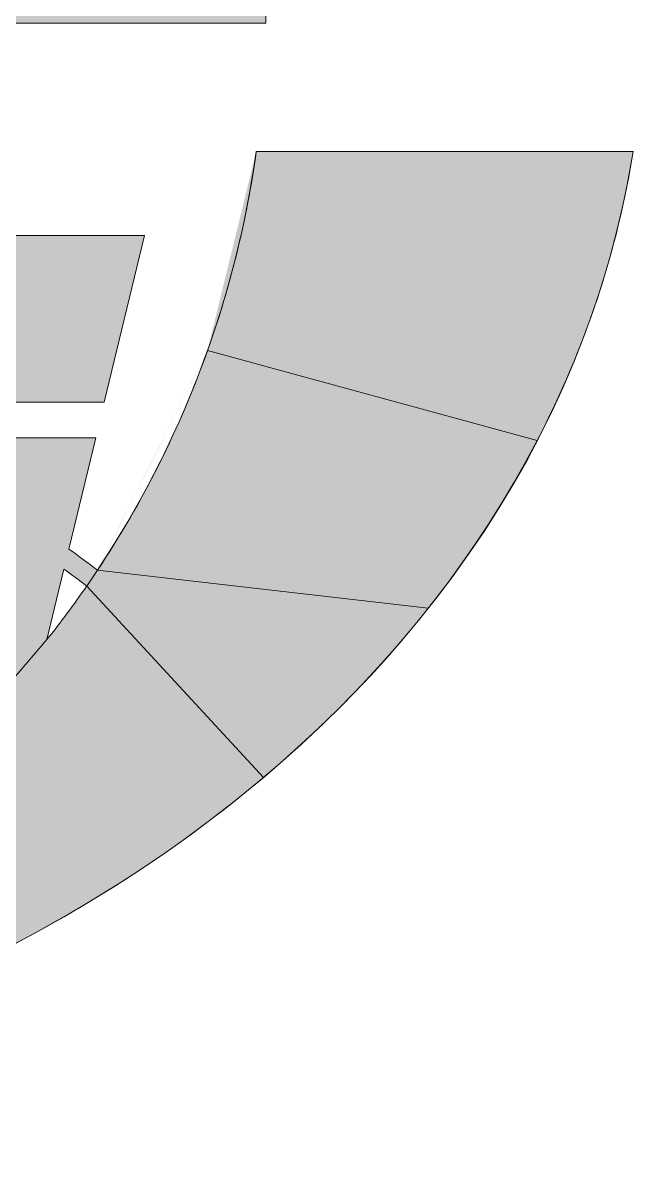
# Model space of a CAD drawing. Extents: x -2876908 to 633791, y -1383861 to 872234.
# Drawn here: x -698545 to -697086, y -207768 to -205025 of the extents above; entities that cross this region are included whole.
import ezdxf
from ezdxf.enums import TextEntityAlignment as Align

# ---------------------------------------------------------------- set-up
doc = ezdxf.new("R2010")
doc.units = 0
doc.header["$LTSCALE"] = 5
doc.header["$MEASUREMENT"] = 0
doc.layers.get('0').update_dxf_attribs({"linetype": 'CONTINUOUS', "lineweight": 25})
doc.layers.add('11', color=3, linetype='CONTINUOUS')
doc.layers.add('HFZT', color=5, linetype='CONTINUOUS', lineweight=15)
doc.styles.add('TSSD_NORM', font='tssdeng.shx', dxfattribs={"width": 0.7, "bigfont": 'hztxt.shx'})

# ---------------------------------------------------------------- blocks, each defined once
blk = doc.blocks.new('dfgdfger')
at = {"layer": 'HFZT'}
h = blk.add_hatch(color=5, dxfattribs=at)
edge = h.paths.add_edge_path()
edge.add_ellipse((447317.1, 387546.5), major_axis=(-2135.7, 0), ratio=0.799523, start_angle=224.752, end_angle=270.3684)
edge.add_line((447303.4, 389254), (447291.7, 389095.1))
edge.add_line((447291.7, 389095.1), (447342.5, 389095.1))
edge.add_ellipse((447317.1, 387546.5), major_axis=(1555.6, 0), ratio=0.995633, start_angle=34.5762, end_angle=89.0656, ccw=False)
edge.add_line((448597.9, 388425.4), (448597.9, 388425.4))
edge.add_line((448597.9, 388425.4), (448614.5, 388401.1))
edge.add_line((448614.5, 388401.1), (448833.8, 388748.7))
edge = h.paths.add_edge_path()
edge.add_ellipse((447317.1, 387546.5), major_axis=(-2135.7, 0), ratio=0.799523, start_angle=270.3684, end_angle=325.9049)
edge.add_line((445548.5, 388503.7), (446019.7, 388401.1))
edge.add_line((446019.7, 388401.1), (446036.3, 388425.4))
edge.add_ellipse((447317.1, 387546.5), major_axis=(-1555.6, 0), ratio=0.995633, start_angle=-89.0656, end_angle=-34.5762, ccw=False)
edge.add_line((447291.7, 389095.1), (447303.4, 389254))
edge = h.paths.add_edge_path()
edge.add_ellipse((447317.1, 387546.5), major_axis=(-1555.6, 0), ratio=0.995633, start_angle=-33.4888, end_angle=-0.5437, ccw=False)
edge.add_line((446019.7, 388401.1), (445548.5, 388503.7))
edge.add_ellipse((447317.1, 387546.5), major_axis=(-2135.7, 0), ratio=0.799523, start_angle=325.9049, end_angle=368.0953)
edge.add_line((445202.7, 387306), (445761.6, 387531.8))
edge.add_line((445761.6, 387531.8), (445761.6, 387561.2))
h = blk.add_hatch(color=5, dxfattribs=at)
h.paths.add_polyline_path([(448872.7, 387561.2), (448128.4, 387561.2), (448128.4, 387531.8), (448872.7, 387531.8)])
h.paths.add_polyline_path([(448128.4, 387561.2), (448099, 387561.2), (448099, 387531.8), (448128.4, 387531.8)])
h.paths.add_polyline_path([(448128.4, 387531.8), (448099, 387531.8, -0.043395), (448068.1, 387205.9), (448098, 387205.9, 0.042722)])
h.paths.add_polyline_path([(448048.5, 388094.5), (448020.8, 388084.7, -0.070389), (448099, 387561.2), (448128.4, 387561.2, 0.070615)])
h = blk.add_hatch(color=5, dxfattribs=at)
edge = h.paths.add_edge_path()
edge.add_ellipse((447317.1, 387546.5), major_axis=(-1555.6, 0), ratio=0.995633, start_angle=160.4945, end_angle=172.1456, ccw=False)
edge.add_line((448783.4, 387029.3), (449289.3, 386891.2))
edge.add_ellipse((447317.1, 387546.5), major_axis=(-2135.7, 0), ratio=0.799523, start_angle=517.432, end_angle=532.8797)
edge.add_line((449436.3, 387334.8), (448858.1, 387334.8))
h = blk.add_hatch(color=5, dxfattribs=at)
h.paths.add_polyline_path([(448291.2, 386747.7), (448054.2, 386747.7), (447742.1, 386499.3), (448463.2, 386499.3)])
h.paths.add_polyline_path([(448611.7, 386895.2), (448319.4, 386895.2), (448316.6, 386880.5), (448310.8, 386850.3), (448291.2, 386747.7), (448463.2, 386499.3), (448536.9, 386585.3), (448570.4, 386724.3)])
h.paths.add_polyline_path([(448686.7, 387205.9), (448341.7, 387011.7), (448329.8, 386949.6), (448624.8, 386949.6)])
h.paths.add_polyline_path([(448686.7, 387205.9), (448098, 387205.9), (448089.1, 387011.7), (448341.7, 387011.7)])
h.paths.add_polyline_path([(448085.6, 386984.7), (448081.6, 386954.8, -0.029667), (448310.8, 386850.3), (448316.6, 386880.5, 0.029443)])
h = blk.add_hatch(color=5, dxfattribs=at)
edge = h.paths.add_edge_path()
edge.add_ellipse((447317.1, 387546.5), major_axis=(-2135.7, 0), ratio=0.799523, start_angle=507.6783, end_angle=517.432)
edge.add_line((449289.3, 386891.2), (448783.4, 387029.3))
edge.add_ellipse((447317.1, 387546.5), major_axis=(-1555.6, 0), ratio=0.995633, start_angle=146.5112, end_angle=160.4945, ccw=False)
edge.add_line((448614.5, 386691.9), (449121.9, 386633.5))
edge = h.paths.add_edge_path()
edge.add_line((448614.5, 386691.9), (448597.9, 386667.5))
edge.add_line((448597.9, 386667.5), (448869, 386373.4))
edge.add_ellipse((447317.1, 387546.5), major_axis=(-2135.7, 0), ratio=0.799523, start_angle=496.6048, end_angle=507.6783)
edge.add_line((449121.9, 386633.5), (448614.5, 386691.9))
edge = h.paths.add_edge_path()
edge.add_ellipse((447317.1, 387546.5), major_axis=(-1555.6, 0), ratio=0.995633, start_angle=141.6391, end_angle=145.4238, ccw=False)
edge.add_line((448536.9, 386585.3), (448463.2, 386499.3))
edge.add_ellipse((447317.1, 387546.5), major_axis=(-1555.6, 0), ratio=0.995633, start_angle=119.846, end_angle=137.4569, ccw=False)
edge.add_line((448091.3, 386203.1), (448221.1, 385999.4))
edge.add_ellipse((447317.1, 387546.5), major_axis=(-2135.7, 0), ratio=0.799523, start_angle=475.0419, end_angle=496.6048)
edge.add_line((448869, 386373.4), (448597.9, 386667.5))
blk.add_hatch(color=5, dxfattribs=at).paths.add_polyline_path([(448570.4, 386724.3), (448563, 386693.4, -0.005119), (448597.9, 386667.5), (448614.5, 386691.9, 0.006345)])
at = {"layer": '11', "color": 5, "lineweight": 0}
for p, q in [((448872.7, 387531.8), (448872.7, 387561.2)), ((448128.4, 387531.8), (448872.7, 387531.8)), ((449436.3, 387334.8), (448858.1, 387334.8)), ((448686.7, 387205.9), (448098, 387205.9)), ((448624.8, 386949.6), (448686.7, 387205.9)), ((448329.8, 386949.6), (448624.8, 386949.6)), ((448611.7, 386895.2), (448319.4, 386895.2)), ((448570.4, 386724.3), (448611.7, 386895.2)), ((448536.9, 386585.3), (448563, 386693.4))]:
    blk.add_line(p, q, dxfattribs=at)
for radius, start, end in [(2153.7, 52.9594, 54.4136), (2124.3, 52.9194, 54.0926)]:
    blk.add_arc((447317.1, 384972.8), radius, start, end, dxfattribs=at)
at = {"layer": 'HFZT', "color": 5, "lineweight": 0}
for p, q in [((448872.7, 387531.8), (448872.7, 387561.2)), ((448128.4, 387531.8), (448872.7, 387531.8)), ((449436.3, 387334.8), (448858.1, 387334.8)), ((448686.7, 387205.9), (447819.4, 387205.9)), ((448624.8, 386949.6), (448686.7, 387205.9)), ((448329.8, 386949.6), (448624.8, 386949.6)), ((448611.7, 386895.2), (448319.4, 386895.2)), ((448570.4, 386724.3), (448611.7, 386895.2)), ((448536.9, 386585.3), (448563, 386693.4))]:
    blk.add_line(p, q, dxfattribs=at)
at = {"layer": 'HFZT', "color": 5}
for p, q in [((448872.7, 387531.8), (448872.7, 387561.2)), ((448872.7, 387531.8), (448872.7, 387561.2)), ((448128.4, 387531.8), (448872.7, 387531.8)), ((448128.4, 387531.8), (448872.7, 387531.8)), ((449436.3, 387334.8), (448858.1, 387334.8)), ((449436.3, 387334.8), (448858.1, 387334.8)), ((448686.7, 387205.9), (448098, 387205.9)), ((448686.7, 387205.9), (448098, 387205.9)), ((448624.8, 386949.6), (448686.7, 387205.9)), ((448624.8, 386949.6), (448686.7, 387205.9)), ((448783.4, 387029.3), (449289.3, 386891.2)), ((448329.8, 386949.6), (448624.8, 386949.6)), ((448329.8, 386949.6), (448624.8, 386949.6)), ((448611.7, 386895.2), (448319.4, 386895.2)), ((448611.7, 386895.2), (448319.4, 386895.2)), ((448570.4, 386724.3), (448611.7, 386895.2)), ((448570.4, 386724.3), (448611.7, 386895.2)), ((448536.9, 386585.3), (448563, 386693.4)), ((448536.9, 386585.3), (448563, 386693.4)), ((448597.9, 386667.5), (448614.5, 386691.9)), ((448614.5, 386691.9), (449121.9, 386633.5)), ((448597.9, 386667.5), (448869, 386373.4)), ((448463.2, 386499.3), (448536.9, 386585.3))]:
    blk.add_line(p, q, dxfattribs=at)
at = {"layer": 'HFZT', "color": 5, "lineweight": 0}
for radius, start, end in [(2153.7, 52.9594, 54.4136), (2124.3, 52.9194, 54.0926)]:
    blk.add_arc((447317.1, 384972.8), radius, start, end, dxfattribs=at)
at = {"layer": 'HFZT', "color": 5}
for radius, start, end in [(2153.7, 52.9594, 54.4136), (2153.7, 52.9594, 54.4136), (2124.3, 52.9194, 54.0926), (2124.3, 52.9194, 54.0926)]:
    blk.add_arc((447317.1, 384972.8), radius, start, end, dxfattribs=at)
for major_axis, ratio, start_param, end_param in [((-2135.7, 0), 0.799523, 3.922662, 9.030892), ((-2135.7, 0), 0.799523, 3.922662, 9.030892), ((-2135.7, 0), 0.799523, 3.922662, 9.030892), ((-2135.7, 0), 0.799523, 3.922662, 9.030892), ((-2135.7, 0), 0.799523, 3.922662, 9.030892), ((-2135.7, 0), 0.799523, 3.922662, 9.030892), ((-2135.7, 0), 0.799523, 3.922662, 9.030892), ((-2135.7, 0), 0.799523, 3.922662, 9.030892), ((-2135.7, 0), 0.799523, 3.922662, 9.030892), ((-2135.7, 0), 0.799523, 3.265865, 9.300506), ((-2135.7, 0), 0.799523, 3.265865, 9.300506), ((-2135.7, 0), 0.799523, 3.265865, 9.300506), ((-2135.7, 0), 0.799523, 3.265865, 9.300506), ((-2135.7, 0), 0.799523, 3.265865, 9.300506), ((-2135.7, 0), 0.799523, 3.265865, 9.300506), ((-1555.6, 0), 0.995633, 2.557103, 3.004508), ((-1555.6, 0), 0.995633, 2.557103, 3.004508), ((-1555.6, 0), 0.995633, 2.557103, 3.004508), ((-1555.6, 0), 0.995633, 2.557103, 3.004508), ((-1555.6, 0), 0.995633, 2.557103, 3.004508), ((-1555.6, 0), 0.995633, 2.557103, 3.004508), ((-1555.6, 0), 0.995633, 2.801157, 3.004508), ((-1555.6, 0), 0.995633, 2.801157, 3.004508), ((-1555.6, 0), 0.995633, 2.801157, 3.004508), ((-1555.6, 0), 0.995633, 2.801157, 3.004508), ((-1555.6, 0), 0.995633, 2.801157, 3.004508), ((-1555.6, 0), 0.995633, 2.801157, 3.004508), ((-1555.6, 0), 0.995633, 2.801157, 3.004508), ((-1555.6, 0), 0.995633, 2.801157, 3.004508), ((-1555.6, 0), 0.995633, 2.801157, 3.004508), ((-2135.7, 0), 0.799523, 9.030892, 9.300506), ((-2135.7, 0), 0.799523, 9.030892, 9.300506), ((-2135.7, 0), 0.799523, 9.030892, 9.300506), ((-2135.7, 0), 0.799523, 9.030892, 9.300506), ((-2135.7, 0), 0.799523, 9.030892, 9.300506), ((-2135.7, 0), 0.799523, 9.030892, 9.300506), ((-2135.7, 0), 0.799523, 9.030892, 9.300506), ((-2135.7, 0), 0.799523, 9.030892, 9.300506), ((-2135.7, 0), 0.799523, 9.030892, 9.300506), ((-1555.6, 0), 0.995633, 2.557103, 2.801157), ((-1555.6, 0), 0.995633, 2.557103, 2.801157), ((-1555.6, 0), 0.995633, 2.557103, 2.801157), ((-1555.6, 0), 0.995633, 2.557103, 2.801157), ((-1555.6, 0), 0.995633, 2.557103, 2.801157), ((-1555.6, 0), 0.995633, 2.557103, 2.801157), ((-1555.6, 0), 0.995633, 2.557103, 2.801157), ((-1555.6, 0), 0.995633, 2.557103, 2.801157), ((-1555.6, 0), 0.995633, 2.557103, 2.801157), ((-1555.6, 0), 0.995633, 2.472068, 2.538124), ((-1555.6, 0), 0.995633, 2.472068, 2.538124), ((-1555.6, 0), 0.995633, 2.472068, 2.538124), ((-1555.6, 0), 0.995633, 2.472068, 2.538124), ((-1555.6, 0), 0.995633, 2.472068, 2.538124), ((-1555.6, 0), 0.995633, 2.472068, 2.538124), ((-1555.6, 0), 0.995633, 2.472068, 2.538124), ((-1555.6, 0), 0.995633, 2.472068, 2.538124), ((-1555.6, 0), 0.995633, 2.472068, 2.538124), ((-1555.6, 0), 0.995633, 2.472068, 2.538124), ((-1555.6, 0), 0.995633, 2.472068, 2.538124), ((-1555.6, 0), 0.995633, 2.472068, 2.538124), ((-1555.6, 0), 0.995633, 2.472068, 2.538124), ((-1555.6, 0), 0.995633, 2.472068, 2.538124), ((-1555.6, 0), 0.995633, 2.472068, 2.538124), ((-1555.6, 0), 0.995633, 2.472068, 2.538124), ((-1555.6, 0), 0.995633, 2.472068, 2.538124), ((-1555.6, 0), 0.995633, 2.472068, 2.538124), ((-1555.6, 0), 0.995633, 2.472068, 2.538124), ((-1555.6, 0), 0.995633, 2.472068, 2.538124), ((-1555.6, 0), 0.995633, 2.472068, 2.538124), ((-1555.6, 0), 0.995633, 2.472068, 2.538124), ((-1555.6, 0), 0.995633, 2.472068, 2.538124), ((-1555.6, 0), 0.995633, 2.472068, 2.538124), ((-1555.6, 0), 0.995633, 2.472068, 2.538124), ((-1555.6, 0), 0.995633, 2.472068, 2.538124), ((-1555.6, 0), 0.995633, 2.472068, 2.538124), ((-1555.6, 0), 0.995633, 2.472068, 2.538124), ((-1555.6, 0), 0.995633, 2.472068, 2.538124), ((-1555.6, 0), 0.995633, 2.472068, 2.538124), ((-1555.6, 0), 0.995633, 2.472068, 2.538124), ((-1555.6, 0), 0.995633, 2.472068, 2.538124), ((-1555.6, 0), 0.995633, 2.472068, 2.538124), ((-1555.6, 0), 0.995633, 2.472068, 2.538124), ((-1555.6, 0), 0.995633, 2.472068, 2.538124), ((-1555.6, 0), 0.995633, 2.472068, 2.538124), ((-1555.6, 0), 0.995633, 2.472068, 2.538124), ((-1555.6, 0), 0.995633, 2.472068, 2.538124)]:
    blk.add_ellipse((447317.1, 387546.5), major_axis=major_axis, ratio=ratio, start_param=start_param, end_param=end_param, dxfattribs=at)
blk = doc.blocks.new('施工设计图框')
at = {"layer": 'HFZT', "color": 2, "xscale": 0.003117434214800596, "yscale": 0.003117434214800596, "zscale": 0.003117434214800596}
blk.add_blockref('dfgdfger', (-1505.5998, -1175.924), dxfattribs=at)
at = {"layer": 'HFZT', "color": 2, "style": 'TSSD_NORM', "width": 0.7}
for tag, height, p in [('比例尺', 2.5, (7.2478, 17.5)), ('日期', 2.5, (7.2478, 3.5)), ('图号', 2.5, (-20.4898, 3.5)), ('图名', 4, (-76.2419, 0.75))]:
    blk.add_attdef(tag, text='', height=height, dxfattribs=at).set_placement(p, align=Align.MIDDLE)

msp = doc.modelspace()

# ---------------------------------------------------------------- block references
at = {"xscale": 500, "yscale": 500, "zscale": 500}
msp.add_blockref('施工设计图框', (-644829.8, -221115.649), dxfattribs=at)

doc.saveas('drawing.dxf')
